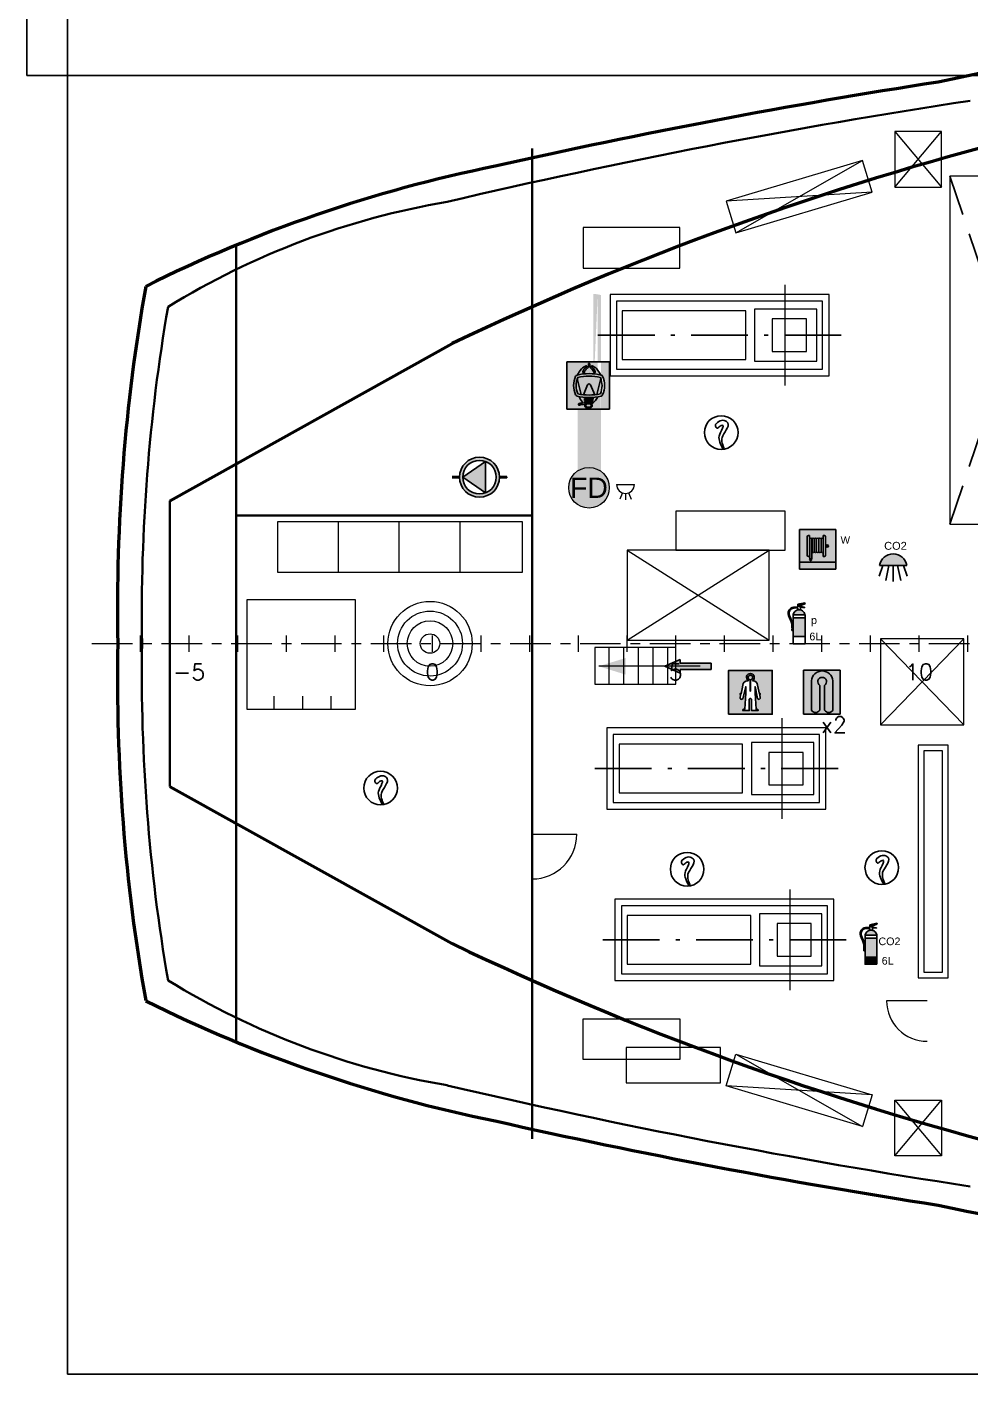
# Model space of a CAD drawing. Header units: millimetres. Extents: x -5000 to 92500, y -73000 to 27580.
# Drawn here: x -5000 to 6628, y -36000 to -19403 of the extents above; entities that cross this region are included whole.
import ezdxf
from ezdxf.enums import TextEntityAlignment as Align

# ---------------------------------------------------------------- set-up
doc = ezdxf.new("R2010")
doc.units = ezdxf.units.MM
for name, pattern in [('CENTER_S', [860, 500, -120, 120, -120]), ('DASHDOT_S', [1150, 700, -200, 50, -200]), ('DASHED_S', [750, 500, -250])]:
    doc.linetypes.add(name, pattern=pattern)
for name, color, linetype, lineweight in [('CENTER', 1, 'CENTER_S', 18), ('DASHDOT', 8, 'DASHDOT_S', 25), ('DASHED', 8, 'DASHED_S', 25), ('DETAIL', 9, 'Continuous', 13), ('DOOR', 4, 'Continuous', 18), ('FRAMES', 7, 'Continuous', 18), ('HULL', 7, 'Continuous', 50), ('STAIR', 6, 'Continuous', 18), ('STRUCT', 7, 'Continuous', 35), ('SYM-FF', 1, 'Continuous', 18), ('SYM-LSA', 3, 'Continuous', 18), ('TEXT', 7, 'Continuous', 18)]:
    doc.layers.add(name, color=color, linetype=linetype, lineweight=lineweight)
for name, color, linetype in [('dotted', 140, 'Continuous'), ('HATCH', 1, 'Continuous'), ('INER2', 151, 'Continuous'), ('out line', 230, 'Continuous'), ('SYMBOL', 31, 'Continuous'), ('VENT', 210, 'Continuous')]:
    doc.layers.add(name, color=color, linetype=linetype)
doc.styles.add('ARIAL', font='arial.ttf')
doc.styles.add('ROMANS', font='romans.shx')
doc.styles.add('SHIP', font='arial.ttf')
picture_1 = doc.add_image_def('image1.png', size_in_pixel=(1175, 900))
picture_2 = doc.add_image_def('image6.png', size_in_pixel=(4825, 900))

# ---------------------------------------------------------------- blocks, each defined once
blk = doc.blocks.new('AUTO_FIRE_ALARM_SPACE')
at = {"true_color": 0xe1232d}
h = blk.add_hatch(color=7, dxfattribs=at)
h.dxf.hatch_style = 1
h.paths.add_polyline_path([(130, 0), (128, 33), (121, 65), (111, 96), (97, 125), (78, 152), (57, 177), (32, 198), (5, 217), (-24, 231), (-55, 241), (-87, 248), (-120, 250), (-153, 248), (-185, 241), (-216, 231), (-245, 217), (-272, 198), (-297, 177), (-318, 152), (-337, 125), (-351, 96), (-361, 65), (-368, 33), (-370, 0), (-368, -33), (-361, -65), (-351, -96), (-337, -125), (-318, -152), (-297, -177), (-272, -198), (-245, -217), (-216, -231), (-185, -241), (-153, -248), (-120, -250), (-87, -248), (-55, -241), (-24, -231), (5, -217), (32, -198), (57, -177), (78, -152), (97, -125), (111, -96), (121, -65), (128, -33)])
for p, q in [((220, 40), (440, 40)), ((290, -70), (260, -140)), ((330, -70), (330, -150)), ((370, -70), (400, -140))]:
    blk.add_line(p, q)
blk.add_circle((-120, 0), 250)
blk.add_arc((330, 40), 110, 180, 360)
at = {"style": 'SHIP'}
blk.add_text('FD', height=250, dxfattribs=at).set_placement((-120, 0), align=Align.MIDDLE_CENTER)
blk = doc.blocks.new('EFP')
at = {"layer": 'HATCH'}
h = blk.add_hatch(color=10, dxfattribs=at)
h.paths.add_polyline_path([(-2248.241, -970.924), (-2248.241, -970.892), (-2248.028, -970.892, 0.006723), (-2248.029, -970.908, 0.006723), (-2248.028, -970.924)])
h.paths.add_polyline_path([(-2247.255, -970.446), (-2247.255, -971.37), (-2247.933, -970.908)])
h.paths.add_polyline_path([(-2246.845, -970.924, 0.006723), (-2246.845, -970.908, 0.006723), (-2246.845, -970.892), (-2246.632, -970.892), (-2246.632, -970.924)])
at = {"layer": 'VENT'}
h = blk.add_hatch(color=1, dxfattribs=at)
h.paths.add_polyline_path([(-2246.845, -970.908, 1), (-2248.029, -970.908, 1)])
h.paths.add_polyline_path([(-2247.933, -970.908, -1), (-2246.94, -970.908, -1)])
h.paths.add_polyline_path([(-2247.933, -970.908), (-2247.255, -970.446), (-2247.255, -971.37)])
at = {"layer": 'dotted', "color": 6}
for p, q in [((-2247.933, -970.908), (-2247.255, -970.446)), ((-2247.255, -970.446), (-2247.255, -971.37)), ((-2248.028, -970.892), (-2248.241, -970.892)), ((-2248.028, -970.924), (-2248.241, -970.924)), ((-2247.933, -970.908), (-2247.255, -971.37)), ((-2246.844, -970.892), (-2246.632, -970.892)), ((-2246.844, -970.924), (-2246.632, -970.924))]:
    blk.add_line(p, q, dxfattribs=at)
for radius in [0.592, 0.496]:
    blk.add_circle((-2247.436, -970.908), radius, dxfattribs=at)
blk = doc.blocks.new('FPR-EMERGENCY FIRE PUMP')
at = {"layer": 'dotted', "color": 6}
blk.add_line((0.37, 0.007), (0.37, -0.007), dxfattribs=at)
at = {"layer": 'dotted', "color": 51, "xscale": 0.45989954711139, "yscale": 0.45989954711139}
blk.add_blockref('EFP', (1033.595, 446.52), dxfattribs=at)
blk = doc.blocks.new('CO22')
at = {"layer": 'SYMBOL'}
h = blk.add_hatch(color=256, dxfattribs=at)
edge = h.paths.add_edge_path()
edge.add_line((6016.426, -5955.845), (6016.543, -5955.857))
edge.add_line((6016.543, -5955.857), (6016.543, -5955.844))
edge.add_line((6016.543, -5955.844), (6016.426, -5955.822))
edge.add_line((6016.426, -5955.822), (6016.426, -5955.785))
edge.add_line((6016.426, -5955.785), (6016.567, -5955.739))
edge.add_line((6016.567, -5955.739), (6016.556, -5955.708))
edge.add_line((6016.556, -5955.708), (6016.346, -5955.754))
edge.add_line((6016.346, -5955.754), (6016.346, -5955.84))
h = blk.add_hatch(color=1, dxfattribs=at)
edge = h.paths.add_edge_path()
edge.add_line((6016.561, -5956.151), (6016.211, -5956.151))
edge.add_line((6016.211, -5956.151), (6016.211, -5956.308))
edge.add_arc((6015.379, -5956.399), 0.837, 353.7735, 366.2265, ccw=False)
edge.add_line((6016.211, -5956.49), (6016.211, -5956.709))
edge.add_line((6016.211, -5956.709), (6016.561, -5956.709))
edge.add_line((6016.561, -5956.709), (6016.561, -5956.151))
h.paths.add_polyline_path([(6016.561, -5956.922), (6016.211, -5956.922)])
edge = h.paths.add_edge_path()
edge.add_arc((6016.386, -5956.091), 0.175, 90, 172.15)
edge.add_line((6016.212, -5956.067), (6016.56, -5956.067))
edge.add_arc((6016.386, -5956.091), 0.175, 7.85, 90)
at = {"layer": 'VENT'}
blk.add_hatch(color=253, dxfattribs=at).paths.add_polyline_path([(6016.561, -5956.709), (6016.211, -5956.709), (6016.211, -5956.922), (6016.561, -5956.922)])
at = {"layer": 'INER2', "color": 6}
for points in [[(6016.556, -5955.71), (6016.346, -5955.755)], [(6016.346, -5955.867), (6016.346, -5955.92)], [(6016.426, -5955.786), (6016.567, -5955.741)], [(6016.426, -5955.822), (6016.426, -5955.785)], [(6016.543, -5955.844), (6016.426, -5955.822)], [(6016.426, -5955.845), (6016.543, -5955.857)], [(6016.567, -5955.741), (6016.556, -5955.71)], [(6016.561, -5956.151), (6016.211, -5956.151)], [(6016.212, -5956.067), (6016.56, -5956.067)], [(6016.211, -5956.709), (6016.561, -5956.709)]]:
    blk.add_lwpolyline(points, dxfattribs=at)
blk.add_lwpolyline([(6016.561, -5956.922), (6016.211, -5956.922), (6016.211, -5956.091, -0.414214), (6016.386, -5955.915), (6016.386, -5955.915, -0.414214), (6016.561, -5956.091)], format="xyb", close=True, dxfattribs=at)
blk.add_lwpolyline([(6016.346, -5955.92, -0.106872), (6016.426, -5955.92)], format="xyb", dxfattribs=at)
for points, knots in [([(6016.346, -5955.84), (6016.333, -5955.839), (6016.319, -5955.838), (6016.279, -5955.837), (6016.251, -5955.837), (6016.197, -5955.844), (6016.171, -5955.852), (6016.134, -5955.875), (6016.122, -5955.885), (6016.102, -5955.908), (6016.093, -5955.921), (6016.077, -5955.951), (6016.071, -5955.969), (6016.064, -5956.006), (6016.064, -5956.024), (6016.069, -5956.074), (6016.08, -5956.105), (6016.101, -5956.155), (6016.11, -5956.175), (6016.128, -5956.213), (6016.136, -5956.231), (6016.151, -5956.269), (6016.157, -5956.287), (6016.167, -5956.326), (6016.17, -5956.346), (6016.177, -5956.408), (6016.177, -5956.451), (6016.177, -5956.506), (6016.177, -5956.518), (6016.176, -5956.529)], [0.027104, 0.027104, 0.027104, 0.027104, 0.680846, 0.680846, 2.042538, 2.042538, 3.40423, 3.40423, 4.126415, 4.126415, 4.848601, 4.848601, 5.718136, 5.718136, 6.587672, 6.587672, 8.218711, 8.218711, 9.364028, 9.364028, 10.509345, 10.509345, 11.716642, 11.716642, 12.923939, 12.923939, 15.338534, 15.338534, 15.957922, 15.957922, 15.957922, 15.957922]), ([(6016.203, -5956.529), (6016.204, -5956.444), (6016.206, -5956.319), (6016.13, -5956.153), (6016.065, -5956.017), (6016.159, -5955.855), (6016.272, -5955.862), (6016.346, -5955.867)], [0, 0, 0, 0, 297.944458, 438.105277, 661.865253, 788.691466, 1028.865984, 1028.865984, 1028.865984, 1028.865984])]:
    blk.add_open_spline(points, degree=3, knots=knots, dxfattribs=at)
at = {"layer": 'SYMBOL'}
for points in [[(6016.346, -5955.754), (6016.346, -5955.84)], [(6016.426, -5955.92), (6016.426, -5955.845)], [(6016.543, -5955.857), (6016.543, -5955.844)], [(6016.176, -5956.529), (6016.203, -5956.529)]]:
    blk.add_lwpolyline(points, dxfattribs=at)
at = {"layer": 'INER2', "color": 6, "style": 'ARIAL'}
for s, p in [('CO2', (6016.606, -5956.358)), ('6L', (6016.702, -5956.932))]:
    blk.add_text(s, height=0.2257, dxfattribs=at).set_placement(p)
blk = doc.blocks.new('FPR-FIRE EXTINGUISHER CO2')
at = {"layer": 'INER2', "color": 6, "xscale": 0.45989954711139, "yscale": 0.45989954711139}
blk.add_blockref('CO22', (-2766.958, 2739.309), dxfattribs=at)
blk = doc.blocks.new('C0')
at = {"layer": 'HATCH'}
blk.add_hatch(color=253, dxfattribs=at).paths.add_polyline_path([(1941.967, -4087.553), (1942.782, -4087.553, 0.842142)])
at = {"layer": 'dotted', "color": 6}
for p, q in [((1942.07, -4087.553), (1941.958, -4087.873)), ((1942.782, -4087.553), (1941.967, -4087.553)), ((1942.249, -4087.553), (1942.154, -4087.997)), ((1942.375, -4087.553), (1942.375, -4088.027)), ((1942.501, -4087.553), (1942.6, -4087.997)), ((1942.68, -4087.553), (1942.792, -4087.873))]:
    blk.add_line(p, q, dxfattribs=at)
blk.add_arc((1942.375, -4087.623), 0.414, 9.7957, 170.2043, dxfattribs=at)
at = {"layer": 'dotted', "color": 6, "style": 'ARIAL'}
blk.add_text('CO2', height=0.233, dxfattribs=at).set_placement((1942.108, -4087.088))
blk = doc.blocks.new('FPR-SPACE PROTECTED BY CO2')
at = {"layer": 'VENT', "color": 6, "xscale": 0.45989954711139, "yscale": 0.45989954711139}
blk.add_blockref('C0', (-893.297, 1879.866), dxfattribs=at)
blk = doc.blocks.new('SM')
at = {"layer": 'dotted', "color": 6}
blk.add_circle((1942.533, -4084.514), 0.497, dxfattribs=at)
blk.add_spline([(1942.625, -4085.002), (1942.557, -4084.663), (1942.684, -4084.436), (1942.73, -4084.229), (1942.622, -4084.157), (1942.464, -4084.188), (1942.365, -4084.322), (1942.408, -4084.384), (1942.498, -4084.325), (1942.582, -4084.303), (1942.575, -4084.381), (1942.47, -4084.616), (1942.59, -4085.008)], degree=3, dxfattribs=at)
blk = doc.blocks.new('FPR-SMOKE DETECTOR')
at = {"layer": 'VENT', "color": 6, "xscale": 0.45989954711139, "yscale": 0.45989954711139}
blk.add_blockref('SM', (-893.37, 1878.466), dxfattribs=at)
blk = doc.blocks.new('ES')
at = {"layer": 'INER2'}
h = blk.add_hatch(color=80, dxfattribs=at)
h.paths.add_polyline_path([(-2246.813, -1004.016), (-2247.461, -1004.016), (-2247.461, -1004.11, -0.745878), (-2247.4, -1004.323), (-2247.381, -1004.323, -0.396303), (-2247.252, -1004.457), (-2247.197, -1004.716), (-2247.173, -1004.698), (-2247.173, -1004.716), (-2247.181, -1004.743), (-2247.17, -1004.826, -0.213975), (-2247.178, -1004.852), (-2247.2, -1004.877), (-2247.239, -1004.859, -0.173132), (-2247.255, -1004.843), (-2247.324, -1004.497), (-2247.324, -1004.693), (-2247.294, -1005.167), (-2247.266, -1005.167, -0.414214), (-2247.233, -1005.201), (-2247.233, -1005.204), (-2247.428, -1005.204), (-2247.428, -1004.879, 0.414214), (-2247.461, -1004.846), (-2247.461, -1005.312), (-2246.813, -1005.312)])
h.paths.add_polyline_path([(-2247.544, -1004.323), (-2247.525, -1004.323, -0.753356), (-2247.461, -1004.11), (-2247.461, -1004.016), (-2248.109, -1004.016), (-2248.109, -1005.312), (-2247.461, -1005.312), (-2247.461, -1004.846, 0.433898), (-2247.497, -1004.879), (-2247.497, -1005.204), (-2247.692, -1005.204), (-2247.692, -1005.201, -0.414214), (-2247.659, -1005.167), (-2247.631, -1005.167), (-2247.601, -1004.693), (-2247.601, -1004.497), (-2247.686, -1004.854), (-2247.736, -1004.877), (-2247.768, -1004.84), (-2247.755, -1004.743), (-2247.763, -1004.716), (-2247.763, -1004.698), (-2247.739, -1004.716), (-2247.69, -1004.457, -0.371875)])
h.paths.add_polyline_path([(-2247.461, -1004.155, 0.961276), (-2247.469, -1004.297), (-2247.469, -1004.632), (-2247.461, -1004.632)])
h.paths.add_polyline_path([(-2247.461, -1004.155), (-2247.461, -1004.632), (-2247.456, -1004.632), (-2247.456, -1004.297, 0.946434)])
at = {"layer": 'dotted', "color": 6}
blk.add_line((-2247.69, -1005.203), (-2247.495, -1005.203), dxfattribs=at)
blk.add_lwpolyline([(-2248.108, -1005.311), (-2248.108, -1004.015), (-2246.812, -1004.015), (-2246.812, -1005.311)], close=True, dxfattribs=at)
for points in [[(-2247.198, -1004.876), (-2247.176, -1004.851, 0.213975), (-2247.168, -1004.825), (-2247.179, -1004.742), (-2247.172, -1004.715), (-2247.172, -1004.697), (-2247.195, -1004.715), (-2247.25, -1004.456, 0.396303), (-2247.379, -1004.322), (-2247.398, -1004.322, 3.422223), (-2247.523, -1004.322), (-2247.543, -1004.322, 0.371875), (-2247.689, -1004.456), (-2247.737, -1004.715), (-2247.761, -1004.697), (-2247.761, -1004.715), (-2247.753, -1004.742), (-2247.766, -1004.839), (-2247.734, -1004.876), (-2247.684, -1004.853), (-2247.6, -1004.496), (-2247.6, -1004.692), (-2247.63, -1005.166), (-2247.657, -1005.166, 0.414214), (-2247.69, -1005.2), (-2247.69, -1005.203), (-2247.495, -1005.203), (-2247.495, -1004.878, -0.414214), (-2247.462, -1004.845), (-2247.46, -1004.845, -0.414214), (-2247.426, -1004.878), (-2247.426, -1005.203), (-2247.231, -1005.203), (-2247.231, -1005.2, 0.414214), (-2247.264, -1005.166), (-2247.292, -1005.166), (-2247.322, -1004.692), (-2247.322, -1004.496), (-2247.253, -1004.842, 0.173132), (-2247.237, -1004.858)], [(-2247.454, -1004.631), (-2247.454, -1004.296, 21.146031), (-2247.467, -1004.296), (-2247.467, -1004.631)]]:
    blk.add_lwpolyline(points, format="xyb", close=True, dxfattribs=at)
blk = doc.blocks.new('FPR-IMMERSION SUIT')
at = {"layer": 'dotted', "color": 1, "xscale": 0.45989954711139, "yscale": 0.45989954711139}
blk.add_blockref('ES', (1033.606, 462.044), dxfattribs=at)
blk = doc.blocks.new('POW 6KG')
at = {"layer": 'SYMBOL'}
h = blk.add_hatch(color=1, dxfattribs=at)
edge = h.paths.add_edge_path()
edge.add_line((-2247.284, -963.924), (-2247.634, -963.924))
edge.add_line((-2247.634, -963.924), (-2247.634, -964.082))
edge.add_arc((-2248.466, -964.172), 0.837, 353.7735, 366.2265, ccw=False)
edge.add_line((-2247.634, -964.263), (-2247.634, -964.482))
edge.add_line((-2247.634, -964.482), (-2247.284, -964.482))
edge.add_line((-2247.284, -964.482), (-2247.284, -963.924))
h.paths.add_polyline_path([(-2247.284, -964.696), (-2247.634, -964.696)])
edge = h.paths.add_edge_path()
edge.add_arc((-2247.459, -963.864), 0.175, 90, 172.15)
edge.add_line((-2247.632, -963.84), (-2247.285, -963.84))
edge.add_arc((-2247.459, -963.864), 0.175, 7.85, 90)
h = blk.add_hatch(color=256, dxfattribs=at)
edge = h.paths.add_edge_path()
edge.add_line((-2247.42, -963.619), (-2247.303, -963.631))
edge.add_line((-2247.303, -963.631), (-2247.303, -963.619))
edge.add_line((-2247.303, -963.619), (-2247.42, -963.597))
edge.add_line((-2247.42, -963.597), (-2247.42, -963.559))
edge.add_line((-2247.42, -963.559), (-2247.279, -963.514))
edge.add_line((-2247.279, -963.514), (-2247.29, -963.483))
edge.add_line((-2247.29, -963.483), (-2247.501, -963.528))
edge.add_line((-2247.501, -963.528), (-2247.501, -963.615))
at = {"layer": 'dotted', "color": 6}
blk.add_lwpolyline([(-2247.285, -964.695), (-2247.636, -964.695), (-2247.636, -963.863, -0.414214), (-2247.46, -963.688), (-2247.46, -963.688, -0.414214), (-2247.285, -963.863)], format="xyb", close=True, dxfattribs=at)
for points in [[(-2247.29, -963.483), (-2247.501, -963.528)], [(-2247.501, -963.526), (-2247.501, -963.613)], [(-2247.501, -963.639), (-2247.501, -963.693)], [(-2247.42, -963.559), (-2247.279, -963.513)], [(-2247.42, -963.595), (-2247.42, -963.557)], [(-2247.303, -963.617), (-2247.42, -963.595)], [(-2247.42, -963.617), (-2247.303, -963.629)], [(-2247.42, -963.693), (-2247.42, -963.617)], [(-2247.303, -963.629), (-2247.303, -963.617)], [(-2247.279, -963.513), (-2247.29, -963.483)], [(-2247.285, -963.924), (-2247.636, -963.924)], [(-2247.634, -963.839), (-2247.287, -963.839)], [(-2247.67, -964.302), (-2247.643, -964.302)], [(-2247.636, -964.482), (-2247.285, -964.482)]]:
    blk.add_lwpolyline(points, dxfattribs=at)
blk.add_lwpolyline([(-2247.501, -963.693, -0.106872), (-2247.42, -963.693)], format="xyb", dxfattribs=at)
for points, knots in [([(-2247.501, -963.613), (-2247.514, -963.612), (-2247.527, -963.611), (-2247.568, -963.609), (-2247.595, -963.609), (-2247.649, -963.617), (-2247.676, -963.625), (-2247.712, -963.647), (-2247.724, -963.658), (-2247.745, -963.681), (-2247.753, -963.694), (-2247.769, -963.724), (-2247.776, -963.742), (-2247.782, -963.778), (-2247.783, -963.796), (-2247.777, -963.847), (-2247.767, -963.878), (-2247.746, -963.928), (-2247.736, -963.948), (-2247.719, -963.986), (-2247.71, -964.004), (-2247.696, -964.041), (-2247.689, -964.06), (-2247.68, -964.099), (-2247.677, -964.119), (-2247.67, -964.181), (-2247.669, -964.224), (-2247.67, -964.279), (-2247.67, -964.29), (-2247.67, -964.302)], [0.027104, 0.027104, 0.027104, 0.027104, 0.680846, 0.680846, 2.042538, 2.042538, 3.40423, 3.40423, 4.126415, 4.126415, 4.848601, 4.848601, 5.718136, 5.718136, 6.587672, 6.587672, 8.218711, 8.218711, 9.364028, 9.364028, 10.509345, 10.509345, 11.716642, 11.716642, 12.923939, 12.923939, 15.338534, 15.338534, 15.957922, 15.957922, 15.957922, 15.957922]), ([(-2247.643, -964.302), (-2247.642, -964.217), (-2247.64, -964.092), (-2247.717, -963.926), (-2247.781, -963.79), (-2247.688, -963.628), (-2247.575, -963.635), (-2247.501, -963.639)], [0, 0, 0, 0, 297.944458, 438.105277, 661.865253, 788.691466, 1028.865984, 1028.865984, 1028.865984, 1028.865984])]:
    blk.add_open_spline(points, degree=3, knots=knots, dxfattribs=at)
at = {"layer": 'dotted', "color": 6, "style": 'ARIAL'}
for s, height, p in [('p', 0.226, (-2247.106, -964.11)), ('6L', 0.2257, (-2247.155, -964.591))]:
    blk.add_text(s, height=height, dxfattribs=at).set_placement(p)
blk = doc.blocks.new('FPR-FIRE EXTINGUISHER (POWDER)')
at = {"layer": 'dotted', "color": 51, "xscale": 0.45989954711139, "yscale": 0.45989954711139}
blk.add_blockref('POW 6KG', (1033.573, 443.384), dxfattribs=at)
blk = doc.blocks.new('box')
at = {"layer": 'VENT'}
h = blk.add_hatch(color=1, dxfattribs=at)
h.paths.add_polyline_path([(1943.159, -4115.599), (1942.093, -4115.599), (1942.093, -4116.565), (1943.159, -4116.565)])
h.paths.add_polyline_path([(1942.861, -4116.356, -0.360452), (1942.827, -4116.391), (1942.793, -4116.391), (1942.793, -4115.771), (1942.827, -4115.771, -0.374684), (1942.861, -4115.807), (1942.861, -4116.082), (1942.873, -4116.082, -1), (1942.944, -4116.082, -1), (1942.873, -4116.082), (1942.861, -4116.082)])
h.paths.add_polyline_path([(1942.732, -4116.266), (1942.732, -4115.863, -0.405451), (1942.787, -4115.863), (1942.787, -4116.266, -0.405451)])
h.paths.add_polyline_path([(1942.89, -4116.082, -1), (1942.927, -4116.082, -1)])
h.paths.add_polyline_path([(1942.725, -4116.266, -0.357785), (1942.664, -4116.266), (1942.664, -4115.863, -0.357785), (1942.725, -4115.863)])
h.paths.add_polyline_path([(1942.657, -4116.266, -0.357785), (1942.596, -4116.266), (1942.596, -4115.863, -0.357785), (1942.657, -4115.863)])
h.paths.add_polyline_path([(1942.589, -4116.266, -0.357785), (1942.528, -4116.266), (1942.528, -4115.863, -0.357785), (1942.589, -4115.863)])
h.paths.add_polyline_path([(1942.522, -4116.266, -0.357785), (1942.46, -4116.266), (1942.46, -4115.863, -0.357785), (1942.522, -4115.863)])
h.paths.add_polyline_path([(1942.454, -4116.465), (1942.392, -4116.465), (1942.392, -4115.863, -0.357785), (1942.454, -4115.863)])
h.paths.add_polyline_path([(1942.457, -4116.471), (1942.438, -4116.514), (1942.407, -4116.514), (1942.389, -4116.471)])
h.paths.add_polyline_path([(1942.386, -4116.391), (1942.352, -4116.391, -0.376553), (1942.318, -4116.354), (1942.318, -4115.807, -0.376553), (1942.352, -4115.771), (1942.386, -4115.771)])
blk.add_hatch(color=3, dxfattribs=at).paths.add_polyline_path([(1943.159, -4116.565), (1942.093, -4116.565), (1942.093, -4116.767), (1943.159, -4116.767)])
at = {"layer": 'dotted', "color": 6}
for p, q in [((1942.318, -4115.807), (1942.318, -4116.354)), ((1942.352, -4115.771), (1942.386, -4115.771)), ((1942.386, -4115.771), (1942.386, -4116.391)), ((1942.393, -4116.465), (1942.393, -4115.863)), ((1942.454, -4115.863), (1942.454, -4116.465)), ((1942.461, -4116.266), (1942.461, -4115.863)), ((1942.522, -4115.863), (1942.522, -4116.266)), ((1942.529, -4116.266), (1942.529, -4115.863)), ((1942.59, -4115.863), (1942.59, -4116.266)), ((1942.596, -4116.266), (1942.596, -4115.863)), ((1942.658, -4115.863), (1942.658, -4116.266)), ((1942.664, -4116.266), (1942.664, -4115.863)), ((1942.726, -4115.863), (1942.726, -4116.266)), ((1942.732, -4116.266), (1942.732, -4115.863)), ((1942.787, -4115.863), (1942.787, -4116.266)), ((1942.794, -4115.771), (1942.794, -4116.391)), ((1942.794, -4115.771), (1942.828, -4115.771)), ((1942.861, -4115.807), (1942.861, -4116.356)), ((1942.861, -4116.082), (1942.945, -4116.082)), ((1942.909, -4116.117), (1942.909, -4116.046)), ((1942.352, -4116.391), (1942.386, -4116.391)), ((1942.389, -4116.471), (1942.457, -4116.471)), ((1942.407, -4116.514), (1942.389, -4116.471)), ((1942.393, -4116.465), (1942.454, -4116.465)), ((1942.407, -4116.514), (1942.439, -4116.514)), ((1942.439, -4116.514), (1942.457, -4116.471)), ((1942.794, -4116.391), (1942.828, -4116.391))]:
    blk.add_line(p, q, dxfattribs=at)
for points in [[(1942.094, -4115.599), (1943.16, -4115.599), (1943.16, -4116.767), (1942.094, -4116.767)], [(1942.094, -4116.565), (1943.16, -4116.565), (1943.16, -4116.565), (1942.094, -4116.565)]]:
    blk.add_lwpolyline(points, close=True, dxfattribs=at)
for radius in [0.0356, 0.0187]:
    blk.add_circle((1942.909, -4116.082), radius, dxfattribs=at)
for centre, radius, start, end in [((1942.356, -4115.808), 0.0379, 95.977, 178.5131), ((1942.423, -4115.901), 0.0483, 50.6271, 129.3729), ((1942.491, -4115.901), 0.0483, 50.6271, 129.3729), ((1942.559, -4115.901), 0.0483, 50.6271, 129.3729), ((1942.627, -4115.901), 0.0483, 50.6271, 129.3729), ((1942.695, -4115.901), 0.0483, 50.6271, 129.3729), ((1942.76, -4115.892), 0.0393, 45.8464, 134.1536), ((1942.824, -4115.808), 0.0379, 1.4869, 84.023), ((1942.491, -4116.228), 0.0483, 230.6271, 309.3729), ((1942.559, -4116.228), 0.0483, 230.6271, 309.3729), ((1942.627, -4116.228), 0.0483, 230.6271, 309.3729), ((1942.695, -4116.228), 0.0483, 230.6271, 309.3729), ((1942.76, -4116.238), 0.0393, 225.8464, 314.1536), ((1942.356, -4116.353), 0.0379, 181.4869, 264.023), ((1942.824, -4116.353), 0.0379, 275.977, 358.5131)]:
    blk.add_arc(centre, radius, start, end, dxfattribs=at)
at = {"layer": 'dotted', "color": 6, "style": 'ARIAL'}
blk.add_text('W', height=0.212, dxfattribs=at).set_placement((1943.305, -4116.011))
blk = doc.blocks.new('FPR-FIRE BOX HOSE WITH NOZZLES')
at = {"layer": 'VENT', "color": 2, "xscale": 0.45989954711139, "yscale": 0.45989954711139}
blk.add_blockref('box', (-893.447, 1893.031), dxfattribs=at)
blk = doc.blocks.new('EEB DEVICE')
h = blk.add_hatch(color=102)
h.paths.add_polyline_path([(-2246.729, -957.206), (-2247.994, -957.206), (-2247.994, -958.606), (-2247.852, -958.606), (-2246.871, -958.606), (-2246.729, -958.606)])
edge = h.paths.add_edge_path()
edge.add_arc((-2247.336, -959.091), 1.535, 282.7974, 283.439, ccw=False)
edge.add_arc((-2246.994, -957.66), 0.0636, 283.439, 336.9608, ccw=False)
edge.add_arc((-2247.58, -957.91), 0.701, 336.9608, 360, ccw=False)
edge.add_arc((-2247.58, -957.91), 0.701, 360, 383.0392, ccw=False)
edge.add_arc((-2246.994, -958.159), 0.0636, 23.0392, 76.561, ccw=False)
edge.add_arc((-2247.336, -956.729), 1.535, 76.561, 80.3432, ccw=False)
edge.add_arc((-2247.556, -958.024), 0.525, 24.4443, 51.1224, ccw=False)
edge.add_arc((-2247.241, -958.415), 0.0228, 51.1224, 129.7385, ccw=False)
at = {"layer": 'SYMBOL'}
h = blk.add_hatch(color=256, dxfattribs=at)
edge = h.paths.add_edge_path()
edge.add_arc((-2247.336, -956.729), 1.535, 80.3432, 85.3109, ccw=False)
edge.add_line((-2247.21, -958.258), (-2247.217, -958.299))
h = blk.add_hatch(color=256, dxfattribs=at)
edge = h.paths.add_edge_path()
edge.add_arc((-2247.671, -957.909), 0.745, 24.9546, 41.0689)
edge.add_arc((-2247.336, -957.611), 0.296, 40.2148, 72.7798)
edge.add_arc((-2247.253, -957.343), 0.0161, 72.7798, 239.3661)
edge.add_arc((-2247.381, -957.559), 0.235, 300.6339, 346.1202, ccw=False)
edge.add_arc((-2247.176, -957.508), 0.0236, 346.1202, 523.1967, ccw=False)
edge.add_arc((-2247.423, -957.583), 0.235, 16.8033, 57.7271)
edge.add_arc((-2247.276, -957.35), 0.0407, 122.2729, 180, ccw=False)
edge.add_line((-2247.317, -957.35), (-2247.317, -957.267))
edge.add_arc((-2247.328, -957.267), 0.0114, 0, 90)
edge.add_line((-2247.328, -957.256), (-2247.343, -957.256))
edge.add_arc((-2247.343, -957.267), 0.0114, 90, 180)
edge.add_line((-2247.355, -957.267), (-2247.355, -957.35))
edge.add_arc((-2247.396, -957.35), 0.0407, 360, 417.7271, ccw=False)
edge.add_arc((-2247.249, -957.583), 0.235, 122.2729, 163.1967)
edge.add_arc((-2247.496, -957.508), 0.0236, 16.8033, 193.8798, ccw=False)
edge.add_arc((-2247.291, -957.559), 0.235, 193.8798, 239.3661, ccw=False)
edge.add_arc((-2247.419, -957.343), 0.0161, 300.6339, 467.2202)
edge.add_arc((-2247.336, -957.611), 0.296, 107.2202, 139.7852)
edge.add_arc((-2247, -957.909), 0.745, 138.9311, 155.0454)
edge.add_arc((-2247.336, -959.091), 1.535, 257.2026, 270, ccw=False)
edge.add_arc((-2247.336, -959.091), 1.535, 270, 282.7974, ccw=False)
h = blk.add_hatch(color=256, dxfattribs=at)
h.paths.add_polyline_path([(-2247.504, -958.181, 0.028926), (-2247.336, -958.19, 0.028926), (-2247.167, -958.181), (-2247.289, -957.887, 0.666938), (-2247.382, -957.887)])
h.paths.add_polyline_path([(-2247.684, -957.702, 0.084667), (-2247.719, -957.91, 0.098986), (-2247.671, -958.151, 0.017455), (-2247.571, -958.171)])
h.paths.add_polyline_path([(-2246.952, -957.91, 0.084667), (-2246.988, -957.702), (-2247.101, -958.171, 0.017455), (-2247.001, -958.151, 0.098986)])
at = {"layer": 'dotted', "color": 6}
for p, q in [((-2247.993, -957.206), (-2246.728, -957.206)), ((-2247.993, -957.206), (-2247.993, -958.606)), ((-2247.354, -957.267), (-2247.354, -957.35)), ((-2247.342, -957.256), (-2247.327, -957.256)), ((-2247.316, -957.267), (-2247.316, -957.35)), ((-2246.728, -957.206), (-2246.728, -958.606)), ((-2247.57, -958.172), (-2247.683, -957.702)), ((-2247.1, -958.172), (-2246.987, -957.702)), ((-2247.503, -958.181), (-2247.381, -957.888)), ((-2247.166, -958.181), (-2247.288, -957.888)), ((-2247.993, -958.606), (-2247.851, -958.606)), ((-2246.87, -958.606), (-2247.851, -958.606)), ((-2247.469, -958.29), (-2247.469, -958.258)), ((-2247.469, -958.325), (-2247.469, -958.315)), ((-2247.469, -958.368), (-2247.469, -958.358)), ((-2247.468, -958.414), (-2247.468, -958.403)), ((-2247.231, -958.406), (-2247.232, -958.415)), ((-2247.226, -958.374), (-2247.225, -958.364)), ((-2247.221, -958.331), (-2247.221, -958.321)), ((-2247.216, -958.299), (-2247.209, -958.258)), ((-2246.728, -958.606), (-2246.87, -958.606))]:
    blk.add_line(p, q, dxfattribs=at)
for points in [[(-2247.735, -958.184, 0.237873), (-2247.691, -958.221, 0.058706), (-2247.335, -958.263, 0.058706), (-2246.978, -958.221, 0.237873), (-2246.934, -958.184, 0.100868), (-2246.878, -957.91, 0.100868), (-2246.934, -957.636, 0.237873), (-2246.978, -957.599, 0.058706), (-2247.335, -957.557, 0.058706), (-2247.691, -957.599, 0.237873), (-2247.735, -957.636, 0.100868), (-2247.791, -957.91, 0.100868)], [(-2247.67, -958.152, 0.0579), (-2247.335, -958.191, 0.0579), (-2246.999, -958.152, 0.098986), (-2246.951, -957.91, 0.098986), (-2246.999, -957.669, 0.0579), (-2247.335, -957.63, 0.0579), (-2247.67, -957.669, 0.098986), (-2247.718, -957.91, 0.098986)]]:
    blk.add_lwpolyline(points, format="xyb", close=True, dxfattribs=at)
for centre, radius, start, end in [((-2247.335, -957.611), 0.296, 107.2202, 139.7852), ((-2247.29, -957.559), 0.235, 120.6339, 166.1202), ((-2247.247, -957.583), 0.235, 122.2729, 163.1967), ((-2247.418, -957.343), 0.0161, 300.6339, 107.2202), ((-2247.394, -957.35), 0.0407, 302.2729, 0), ((-2247.342, -957.267), 0.0114, 90, 180), ((-2247.327, -957.267), 0.0114, 0, 90), ((-2247.275, -957.35), 0.0407, 180, 237.7271), ((-2247.422, -957.583), 0.235, 16.8033, 57.7271), ((-2247.252, -957.343), 0.0161, 72.7798, 239.3661), ((-2247.379, -957.559), 0.235, 13.8798, 59.3661), ((-2247.335, -957.611), 0.296, 40.2148, 72.7798), ((-2246.999, -957.909), 0.745, 138.9311, 155.0454), ((-2247.495, -957.508), 0.0236, 166.1202, 343.1967), ((-2247.175, -957.508), 0.0236, 196.8033, 13.8798), ((-2247.67, -957.909), 0.745, 24.9546, 41.0689), ((-2247.335, -957.907), 0.0506, 22.5984, 157.4016), ((-2247.627, -958.465), 0.0245, 131.4019, 303.6254), ((-2247.638, -958.453), 0.00886, 110.2386, 131.4019), ((-2247.577, -958.618), 0.185, 80.8751, 110.2386), ((-2246.913, -957.909), 0.787, 204.5094, 218.6737), ((-2247.514, -958.717), 0.252, 88.654, 113.1759), ((-2247.544, -958.414), 0.022, 260.8751, 38.6737), ((-2247.507, -958.401), 0.0639, 268.654, 318.3835), ((-2247.464, -958.315), 0.00504, 113.8279, 180.4862), ((-2247.464, -958.325), 0.00504, 180.4862, 294.7687), ((-2247.464, -958.357), 0.00504, 118.6274, 180.4862), ((-2247.464, -958.368), 0.00504, 180.4862, 300.1175), ((-2247.463, -958.403), 0.00504, 126.7251, 180.4862), ((-2247.463, -958.414), 0.00504, 180.4862, 309.4368), ((-2247.24, -958.415), 0.0228, 230.2615, 308.8776), ((-2247.238, -958.414), 0.00642, 230.1003, 352.2772), ((-2247.231, -958.373), 0.00504, 237.2063, 352.2772), ((-2247.236, -958.406), 0.00504, 352.2772, 51.5145), ((-2247.227, -958.331), 0.00504, 241.5522, 0), ((-2247.23, -958.363), 0.00504, 352.2772, 58.4878), ((-2247.555, -958.025), 0.525, 308.8776, 335.5557), ((-2247.227, -958.321), 0.00504, 0, 62.5298)]:
    blk.add_arc(centre, radius, start, end, dxfattribs=at)
blk.add_ellipse((-2247.351, -958.499), major_axis=(0.0818, 0), ratio=0.603752, dxfattribs=at)
for points, knots in [([(-2247.216, -958.299), (-2247.245, -958.284), (-2247.273, -958.276), (-2247.338, -958.266), (-2247.375, -958.266), (-2247.431, -958.277), (-2247.45, -958.282), (-2247.469, -958.29)], [7.148644, 7.148644, 7.148644, 7.148644, 7.583437, 7.583437, 8.173653, 8.173653, 8.461241, 8.461241, 8.461241, 8.461241]), ([(-2247.224, -958.316), (-2247.254, -958.301), (-2247.284, -958.293), (-2247.351, -958.285), (-2247.389, -958.286), (-2247.44, -958.3), (-2247.453, -958.304), (-2247.466, -958.31)], [7.146617, 7.146617, 7.146617, 7.146617, 7.643057, 7.643057, 8.27089, 8.27089, 8.485175, 8.485175, 8.485175, 8.485175]), ([(-2247.227, -958.359), (-2247.228, -958.358), (-2247.229, -958.357), (-2247.267, -958.335), (-2247.304, -958.327), (-2247.378, -958.324), (-2247.416, -958.329), (-2247.457, -958.348), (-2247.462, -958.351), (-2247.466, -958.353)], [7.053159, 7.053159, 7.053159, 7.053159, 7.073403, 7.073403, 7.78673, 7.78673, 8.500057, 8.500057, 8.587709, 8.587709, 8.587709, 8.587709]), ([(-2247.232, -958.402), (-2247.242, -958.394), (-2247.251, -958.389), (-2247.284, -958.373), (-2247.307, -958.367), (-2247.356, -958.362), (-2247.38, -958.364), (-2247.425, -958.375), (-2247.447, -958.384), (-2247.466, -958.399)], [6.93153, 6.93153, 6.93153, 6.93153, 7.164429, 7.164429, 7.705806, 7.705806, 8.247183, 8.247183, 8.740097, 8.740097, 8.740097, 8.740097]), ([(-2247.24, -958.499), (-2247.24, -958.487), (-2247.244, -958.474), (-2247.257, -958.455), (-2247.266, -958.446), (-2247.299, -958.425), (-2247.329, -958.419), (-2247.388, -958.422), (-2247.417, -958.43), (-2247.45, -958.459), (-2247.459, -958.473), (-2247.465, -958.506), (-2247.46, -958.524), (-2247.44, -958.55), (-2247.427, -958.559), (-2247.384, -958.579), (-2247.349, -958.581), (-2247.296, -958.57), (-2247.276, -958.561), (-2247.249, -958.534), (-2247.24, -958.517), (-2247.24, -958.499)], [0, 0, 0, 0, 0.379825, 0.379825, 0.75965, 0.75965, 1.645797, 1.645797, 2.531943, 2.531943, 3.045577, 3.045577, 3.559212, 3.559212, 4.072846, 4.072846, 5.060809, 5.060809, 5.725486, 5.725486, 6.283185, 6.283185, 6.283185, 6.283185]), ([(-2247.229, -958.336), (-2247.262, -958.318), (-2247.295, -958.31), (-2247.365, -958.304), (-2247.403, -958.307), (-2247.448, -958.323), (-2247.455, -958.326), (-2247.462, -958.329)], [7.123347, 7.123347, 7.123347, 7.123347, 7.712327, 7.712327, 8.383343, 8.383343, 8.507126, 8.507126, 8.507126, 8.507126]), ([(-2247.234, -958.377), (-2247.238, -958.375), (-2247.242, -958.372), (-2247.28, -958.352), (-2247.315, -958.345), (-2247.386, -958.344), (-2247.421, -958.351), (-2247.457, -958.37), (-2247.459, -958.371), (-2247.461, -958.372)], [7.029225, 7.029225, 7.029225, 7.029225, 7.115525, 7.115525, 7.847612, 7.847612, 8.579699, 8.579699, 8.618124, 8.618124, 8.618124, 8.618124]), ([(-2247.242, -958.419), (-2247.254, -958.409), (-2247.267, -958.402), (-2247.303, -958.387), (-2247.328, -958.383), (-2247.378, -958.383), (-2247.404, -958.388), (-2247.438, -958.403), (-2247.45, -958.41), (-2247.46, -958.418)], [6.909782, 6.909782, 6.909782, 6.909782, 7.254871, 7.254871, 7.870801, 7.870801, 8.486731, 8.486731, 8.789435, 8.789435, 8.789435, 8.789435]), ([(-2247.254, -958.433), (-2247.265, -958.424), (-2247.277, -958.418), (-2247.31, -958.404), (-2247.334, -958.401), (-2247.381, -958.402), (-2247.404, -958.407), (-2247.438, -958.424), (-2247.45, -958.432), (-2247.459, -958.443)], [6.913286, 6.913286, 6.913286, 6.913286, 7.277458, 7.277458, 7.904956, 7.904956, 8.543937, 8.543937, 8.927274, 8.927274, 8.927274, 8.927274])]:
    blk.add_open_spline(points, degree=3, knots=knots, dxfattribs=at)
blk = doc.blocks.new('FPR-EMERGENCY ESCAPE B.DEVICE')
at = {"layer": 'dotted', "color": 51, "xscale": 0.45989954711139, "yscale": 0.45989954711139}
blk.add_blockref('EEB DEVICE', (1033.56, 440.541), dxfattribs=at)
blk = doc.blocks.new('LJ')
at = {"layer": 'dotted'}
blk.add_hatch(color=51, dxfattribs=at).paths.add_polyline_path([(-2247.773, -989.98), (-2247.773, -990.848, 0.557077), (-2247.527, -990.848), (-2247.527, -990.115, -3.322169), (-2247.384, -990.115), (-2247.384, -990.848, 0.557077), (-2247.137, -990.848), (-2247.137, -989.98, 0.92057)])
at = {"layer": 'out line'}
h = blk.add_hatch(color=80, dxfattribs=at)
h.paths.add_polyline_path([(-2248.007, -990.966), (-2246.926, -990.966), (-2246.926, -989.667), (-2248.007, -989.667)])
h.paths.add_polyline_path([(-2247.137, -989.98), (-2247.137, -990.848, -0.557077), (-2247.384, -990.848), (-2247.384, -990.115, 3.322169), (-2247.527, -990.115), (-2247.527, -990.848, -0.557077), (-2247.773, -990.848), (-2247.773, -989.98, -0.92057)])
at = {"layer": 'dotted', "color": 6}
for p, q in [((-2246.925, -989.666), (-2248.005, -989.666)), ((-2248.005, -989.666), (-2248.005, -990.965)), ((-2247.771, -989.979), (-2247.771, -990.847)), ((-2247.135, -989.979), (-2247.135, -990.847)), ((-2246.925, -990.965), (-2246.925, -989.666)), ((-2247.525, -990.847), (-2247.525, -990.114)), ((-2247.382, -990.114), (-2247.382, -990.847)), ((-2248.005, -990.965), (-2246.925, -990.965))]:
    blk.add_line(p, q, dxfattribs=at)
for centre, radius, start, end in [((-2247.453, -990.006), 0.319, 4.7365, 175.2635), ((-2247.453, -990.006), 0.13, 303.5045, 236.4955), ((-2247.648, -990.77), 0.145, 211.7577, 328.2423), ((-2247.259, -990.77), 0.145, 211.7577, 328.2423)]:
    blk.add_arc(centre, radius, start, end, dxfattribs=at)
blk = doc.blocks.new('FPR-LIFE JAKET')
at = {"layer": 'dotted', "color": 51, "xscale": 0.45989954711139, "yscale": 0.45989954711139}
blk.add_blockref('LJ', (1033.608, 455.446), dxfattribs=at)
blk = doc.blocks.new('arro')
at = {"layer": 'INER2'}
blk.add_hatch(color=80, dxfattribs=at).paths.add_polyline_path([(1721.956, -4085.057), (1721.956, -4085.164), (1721.044, -4085.164), (1721.043, -4085.359), (1721.956, -4085.359), (1721.956, -4085.465), (1722.413, -4085.261)])
at = {"layer": 'dotted', "color": 6}
for p, q in [((1721.957, -4085.164), (1721.044, -4085.164)), ((1721.044, -4085.164), (1721.044, -4085.359)), ((1721.957, -4085.164), (1721.957, -4085.057)), ((1721.957, -4085.057), (1722.413, -4085.261)), ((1721.957, -4085.359), (1721.044, -4085.359)), ((1721.957, -4085.465), (1722.413, -4085.261)), ((1721.957, -4085.359), (1721.957, -4085.465))]:
    blk.add_line(p, q, dxfattribs=at)
blk = doc.blocks.new('FPR-PRIMARY MEANS OF ESCAPE')
at = {"layer": 'VENT', "color": 1, "xscale": 0.45989954711139, "yscale": 0.45989954711139}
blk.add_blockref('arro', (-791.822, 1878.81), dxfattribs=at)

msp = doc.modelspace()

# ---------------------------------------------------------------- hatches: boundary and pattern name
at = {"layer": 'STAIR'}
h = msp.add_hatch(color=7, dxfattribs=at)
h.dxf.hatch_style = 1
h.paths.add_polyline_path([(2050, -27280), (2384, -27383), (2384, -27177)])

# ---------------------------------------------------------------- linework, layer by layer
at = {"layer": 'CENTER'}
msp.add_line((-4200, -27000), (88200, -27000), dxfattribs=at)
at = {"layer": 'DASHDOT'}
for p, q in [((2040, -23200), (5040, -23200)), ((2000, -28540), (5000, -28540)), ((2100, -30650), (5100, -30650))]:
    msp.add_line(p, q, dxfattribs=at)
at = {"layer": 'DASHED'}
for p, q in [((6380, -25530), (7820, -21240)), ((6380, -21240), (7820, -25530))]:
    msp.add_line(p, q, dxfattribs=at)
at = {"layer": 'DETAIL'}
for p, q in [((6275, -20690), (5700, -20690)), ((5700, -20690), (5700, -21375)), ((5700, -21375), (6275, -20690)), ((5700, -20690), (6275, -21375)), ((6275, -21375), (6275, -20690)), ((5300, -21050), (3620, -21550)), ((3740, -21940), (5300, -21050)), ((5420, -21440), (5300, -21050)), ((7820, -21240), (6380, -21240)), ((6380, -21240), (6380, -25530)), ((5700, -21375), (6275, -21375)), ((5420, -21440), (3620, -21550)), ((3620, -21550), (3740, -21940)), ((3740, -21940), (5420, -21440)), ((3050, -21875), (1860, -21875)), ((1860, -21875), (1860, -22375)), ((3050, -22375), (3050, -21875)), ((1860, -22375), (3050, -22375)), ((4890, -22700), (2190, -22700)), ((2190, -22700), (2190, -23700)), ((4350, -23820), (4350, -22580)), ((4890, -23700), (4890, -22700)), ((4810, -22780), (2270, -22780)), ((2270, -22780), (2270, -23620)), ((3864, -22900), (2340, -22900)), ((2340, -22900), (2340, -23500)), ((3864, -23500), (3864, -22900)), ((4740, -22880), (3972, -22880)), ((3972, -22880), (3972, -23520)), ((4740, -23520), (4740, -22880)), ((4810, -23620), (4810, -22780)), ((4610, -23000), (4188, -23000)), ((4188, -23000), (4188, -23400)), ((4610, -23400), (4610, -23000)), ((4188, -23400), (4610, -23400)), ((2340, -23500), (3864, -23500)), ((3972, -23520), (4740, -23520)), ((2190, -23700), (4890, -23700)), ((2270, -23620), (4810, -23620)), ((4350, -25370), (3000, -25370)), ((3000, -25370), (3000, -25850)), ((4350, -25850), (4350, -25370)), ((1110, -25500), (-1910, -25500)), ((-1910, -25500), (-1910, -26120)), ((-1160, -26120), (-1160, -25500)), ((-410, -26120), (-410, -25500)), ((340, -26120), (340, -25500)), ((1110, -26120), (1110, -25500)), ((6380, -25530), (7820, -25530)), ((4150, -25850), (2400, -25850)), ((2400, -25850), (2400, -26960)), ((2400, -26960), (4150, -25850)), ((2400, -25850), (4150, -26960)), ((3000, -25850), (4350, -25850)), ((4150, -26960), (4150, -25850)), ((-1910, -26120), (1110, -26120)), ((-950, -26460), (-2290, -26460)), ((-2290, -26460), (-2290, -27810)), ((-950, -27810), (-950, -26460)), ((2400, -26960), (4150, -26960)), ((6550, -26940), (5525, -26940)), ((5525, -26940), (5525, -28000)), ((5525, -28000), (6550, -26940)), ((5525, -26940), (6550, -28000)), ((6550, -28000), (6550, -26940)), ((-1950, -27810), (-1950, -27650)), ((-1600, -27810), (-1600, -27650)), ((-1250, -27810), (-1250, -27650)), ((-2290, -27810), (-950, -27810)), ((4850, -28040), (2150, -28040)), ((2150, -28040), (2150, -29040)), ((4310, -29160), (4310, -27920)), ((4850, -29040), (4850, -28040)), ((5525, -28000), (6550, -28000)), ((4770, -28120), (2230, -28120)), ((2230, -28120), (2230, -28960)), ((4770, -28960), (4770, -28120)), ((3824, -28240), (2300, -28240)), ((2300, -28240), (2300, -28840)), ((3824, -28840), (3824, -28240)), ((4700, -28220), (3932, -28220)), ((3932, -28220), (3932, -28860)), ((4570, -28340), (4148, -28340)), ((4148, -28340), (4148, -28740)), ((4570, -28740), (4570, -28340)), ((4700, -28860), (4700, -28220)), ((6360, -28250), (5990, -28250)), ((5990, -28250), (5990, -31120)), ((6290, -28320), (6060, -28320)), ((6060, -28320), (6060, -31050)), ((6290, -31050), (6290, -28320)), ((6360, -31120), (6360, -28250)), ((2300, -28840), (3824, -28840)), ((3932, -28860), (4700, -28860)), ((4148, -28740), (4570, -28740)), ((2150, -29040), (4850, -29040)), ((2230, -28960), (4770, -28960)), ((4410, -31270), (4410, -30030)), ((4950, -30150), (2250, -30150)), ((2250, -30150), (2250, -31150)), ((4950, -31150), (4950, -30150)), ((4870, -30230), (2330, -30230)), ((2330, -30230), (2330, -31070)), ((3924, -30350), (2400, -30350)), ((2400, -30350), (2400, -30950)), ((3924, -30950), (3924, -30350)), ((4800, -30330), (4032, -30330)), ((4032, -30330), (4032, -30970)), ((4800, -30970), (4800, -30330)), ((4870, -31070), (4870, -30230)), ((4670, -30450), (4248, -30450)), ((4248, -30450), (4248, -30850)), ((4670, -30850), (4670, -30450)), ((4248, -30850), (4670, -30850)), ((2400, -30950), (3924, -30950)), ((4032, -30970), (4800, -30970)), ((2250, -31150), (4950, -31150)), ((2330, -31070), (4870, -31070)), ((5990, -31120), (6360, -31120)), ((6060, -31050), (6290, -31050)), ((1860, -31625), (3050, -31625)), ((1860, -32125), (1860, -31625)), ((3050, -31625), (3050, -32125)), ((3550, -31975), (2390, -31975)), ((2390, -31975), (2390, -32410)), ((3550, -32410), (3550, -31975)), ((3050, -32125), (1860, -32125)), ((3620, -32450), (3740, -32060)), ((3740, -32060), (5420, -32560)), ((3740, -32060), (5300, -32950)), ((2390, -32410), (3550, -32410)), ((5300, -32950), (3620, -32450)), ((5420, -32560), (3620, -32450)), ((5420, -32560), (5300, -32950)), ((5700, -32625), (6275, -32625)), ((5700, -33310), (5700, -32625)), ((5700, -32625), (6275, -33310)), ((5700, -33310), (6275, -32625)), ((6275, -32625), (6275, -33310)), ((6275, -33310), (5700, -33310))]:
    msp.add_line(p, q, dxfattribs=at)
for radius in [520, 400, 280, 120]:
    msp.add_circle((-30, -27000), radius, dxfattribs=at)
at = {"layer": 'DOOR'}
for p, q in [((1230, -29350), (1780, -29350)), ((6100, -31400), (5600, -31400))]:
    msp.add_line(p, q, dxfattribs=at)
for centre, radius, start, end in [((1230, -29350), 550, 270, 0), ((6100, -31400), 500, 180, 270)]:
    msp.add_arc(centre, radius, start, end, dxfattribs=at)
at = {"layer": 'FRAMES'}
for p, q in [((-3600, -27100), (-3600, -26900)), ((-3000, -27100), (-3000, -26900)), ((-2400, -27100), (-2400, -26900)), ((-1800, -27100), (-1800, -26900)), ((-1200, -27100), (-1200, -26900)), ((-600, -27100), (-600, -26900)), ((0, -27100), (0, -26900)), ((600, -27100), (600, -26900)), ((1200, -27100), (1200, -26900)), ((1800, -27100), (1800, -26900)), ((2400, -27100), (2400, -26900)), ((3000, -27100), (3000, -26900)), ((3600, -27100), (3600, -26900)), ((4200, -27100), (4200, -26900)), ((4800, -27100), (4800, -26900)), ((5400, -27100), (5400, -26900)), ((6000, -27100), (6000, -26900)), ((6600, -27100), (6600, -26900))]:
    msp.add_line(p, q, dxfattribs=at)
at = {"layer": 'HULL'}
for p, q in [((-3240, -25240), (243, -23303)), ((-3240, -28760), (243, -30697))]:
    msp.add_line(p, q, dxfattribs=at)
for centre, radius, start, end in [((12664, -49907), 30510, 91.3633, 102.1667), ((18649, -100366), 81238, 98.79036, 102.71276), ((16717, -57822), 38248, 104.3103, 115.5132), ((4232, -38192), 17420, 101.4583, 116.482), ((18722, -26554), 22606, 169.9278, 181.1314), ((18722, -27446), 22606, 178.8686, 190.0722), ((16717, 3822), 38248, 244.4868, 255.6897), ((4232, -15808), 17420, 243.518, 258.5417), ((18649, 46366), 81238, 257.28724, 261.20964), ((12664, -4093), 30510, 257.8333, 268.6367)]:
    msp.add_arc(centre, radius, start, end, dxfattribs=at)
at = {"layer": 'STAIR'}
for p, q in [((3000, -27050), (2000, -27050)), ((2000, -27050), (2000, -27500)), ((2180, -27500), (2180, -27050)), ((2360, -27500), (2360, -27050)), ((2540, -27500), (2540, -27050)), ((2720, -27500), (2720, -27050)), ((2900, -27500), (2900, -27050)), ((3000, -27500), (3000, -27050)), ((3300, -27280), (2050, -27280)), ((2000, -27500), (3000, -27500))]:
    msp.add_line(p, q, dxfattribs=at)
at = {"layer": 'STRUCT'}
for p, q in [((1230, -27000), (1230, -20900)), ((-2420, -27000), (-2420, -22100)), ((-3240, -27000), (-3240, -25240)), ((-2420, -25420), (1230, -25420)), ((-3240, -27000), (-3240, -28760)), ((-2420, -27000), (-2420, -31900)), ((1230, -27000), (1230, -33100))]:
    msp.add_line(p, q, dxfattribs=at)
for centre, radius, start, end in [((19155, -102500), 83137, 98.66581, 103.19293), ((1794, -31077), 9655, 99.6207, 121.5628), ((18586, -26622), 22169, 170.2041, 180.9774), ((18586, -27378), 22169, 179.0226, 189.7959), ((1794, -22923), 9655, 238.4372, 260.3793), ((19155, 48500), 83137, 256.80707, 261.33419)]:
    msp.add_arc(centre, radius, start, end, dxfattribs=at)

# ---------------------------------------------------------------- block references
at = {"layer": 'SYM-FF', "xscale": 906.54, "yscale": 906.54}
for name, p in [('FPR-SMOKE DETECTOR', (3560, -24400)), ('FPR-EMERGENCY FIRE PUMP', (580, -24950)), ('FPR-FIRE BOX HOSE WITH NOZZLES', (4780, -25840)), ('FPR-SPACE PROTECTED BY CO2', (5680, -26040)), ('FPR-FIRE EXTINGUISHER (POWDER)', (4550, -26750)), ('FPR-SMOKE DETECTOR', (-640, -28780)), ('FPR-SMOKE DETECTOR', (3140, -29780)), ('FPR-SMOKE DETECTOR', (5540, -29760)), ('FPR-FIRE EXTINGUISHER CO2', (5430, -30700))]:
    msp.add_blockref(name, p, dxfattribs=at)
at = {"layer": 'SYM-FF'}
msp.add_blockref('AUTO_FIRE_ALARM_SPACE', (2050, -25080), dxfattribs=at)
at = {"layer": 'SYM-LSA', "xscale": 906.54, "yscale": 906.54}
for name, p in [('FPR-EMERGENCY ESCAPE B.DEVICE', (1920, -23820)), ('FPR-IMMERSION SUIT', (3920, -27600)), ('FPR-LIFE JAKET', (4800, -27600))]:
    msp.add_blockref(name, p, dxfattribs=at)
at = {"layer": 'SYM-LSA', "xscale": 906.54, "yscale": 906.54, "rotation": 180}
msp.add_blockref('FPR-PRIMARY MEANS OF ESCAPE', (3150, -27280), dxfattribs=at)

# ---------------------------------------------------------------- texts
at = {"layer": 'FRAMES', "style": 'ROMANS'}
for s, p in [('-5', (-3000, -27350)), ('0', (0, -27350)), ('5', (3000, -27350)), ('10', (6000, -27350))]:
    msp.add_text(s, height=200, dxfattribs=at).set_placement(p, align=Align.MIDDLE_CENTER)
at = {"layer": 'TEXT', "style": 'ROMANS'}
msp.add_text('x2', height=200, dxfattribs=at).set_placement((4950, -28000), align=Align.MIDDLE_CENTER)

# ---------------------------------------------------------------- pictures from other files: only their frames are drawn
at = {"layer": '0-REFERENCE-IMAGE'}
image = msp.add_image(picture_1, insert=(-5000, -20000), size_in_units=(23500, 18000), dxfattribs=dict(at, fade=50))
image = msp.add_image(picture_2, insert=(-4500, -36000), size_in_units=(96500, 18000), dxfattribs=dict(at, fade=50))

doc.saveas('drawing.dxf')
